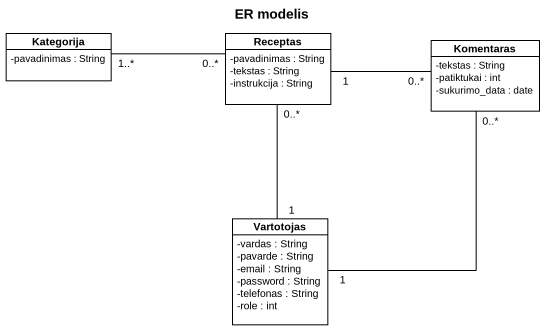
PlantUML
@startuml
title ER modelis
hide circle
hide empty members
skinparam classAttributeIconSize 0
class Kategorija {
  -pavadinimas : String
}
class Receptas {
  -pavadinimas : String
  -tekstas : String
  -instrukcija : String
}
class Komentaras {
  -tekstas : String
  -patiktukai : int
  -sukurimo_data : date
}
class Vartotojas {
  -vardas : String
  -pavarde : String
  -email : String
  -password : String
  -telefonas : String
  -role : int
}
Kategorija "1..*" -right- "0..*" Receptas
Receptas "1" -right- "0..*" Komentaras
Vartotojas "1" -up- "0..*" Receptas
Vartotojas "1" -up- "0..*" Komentaras
@enduml
